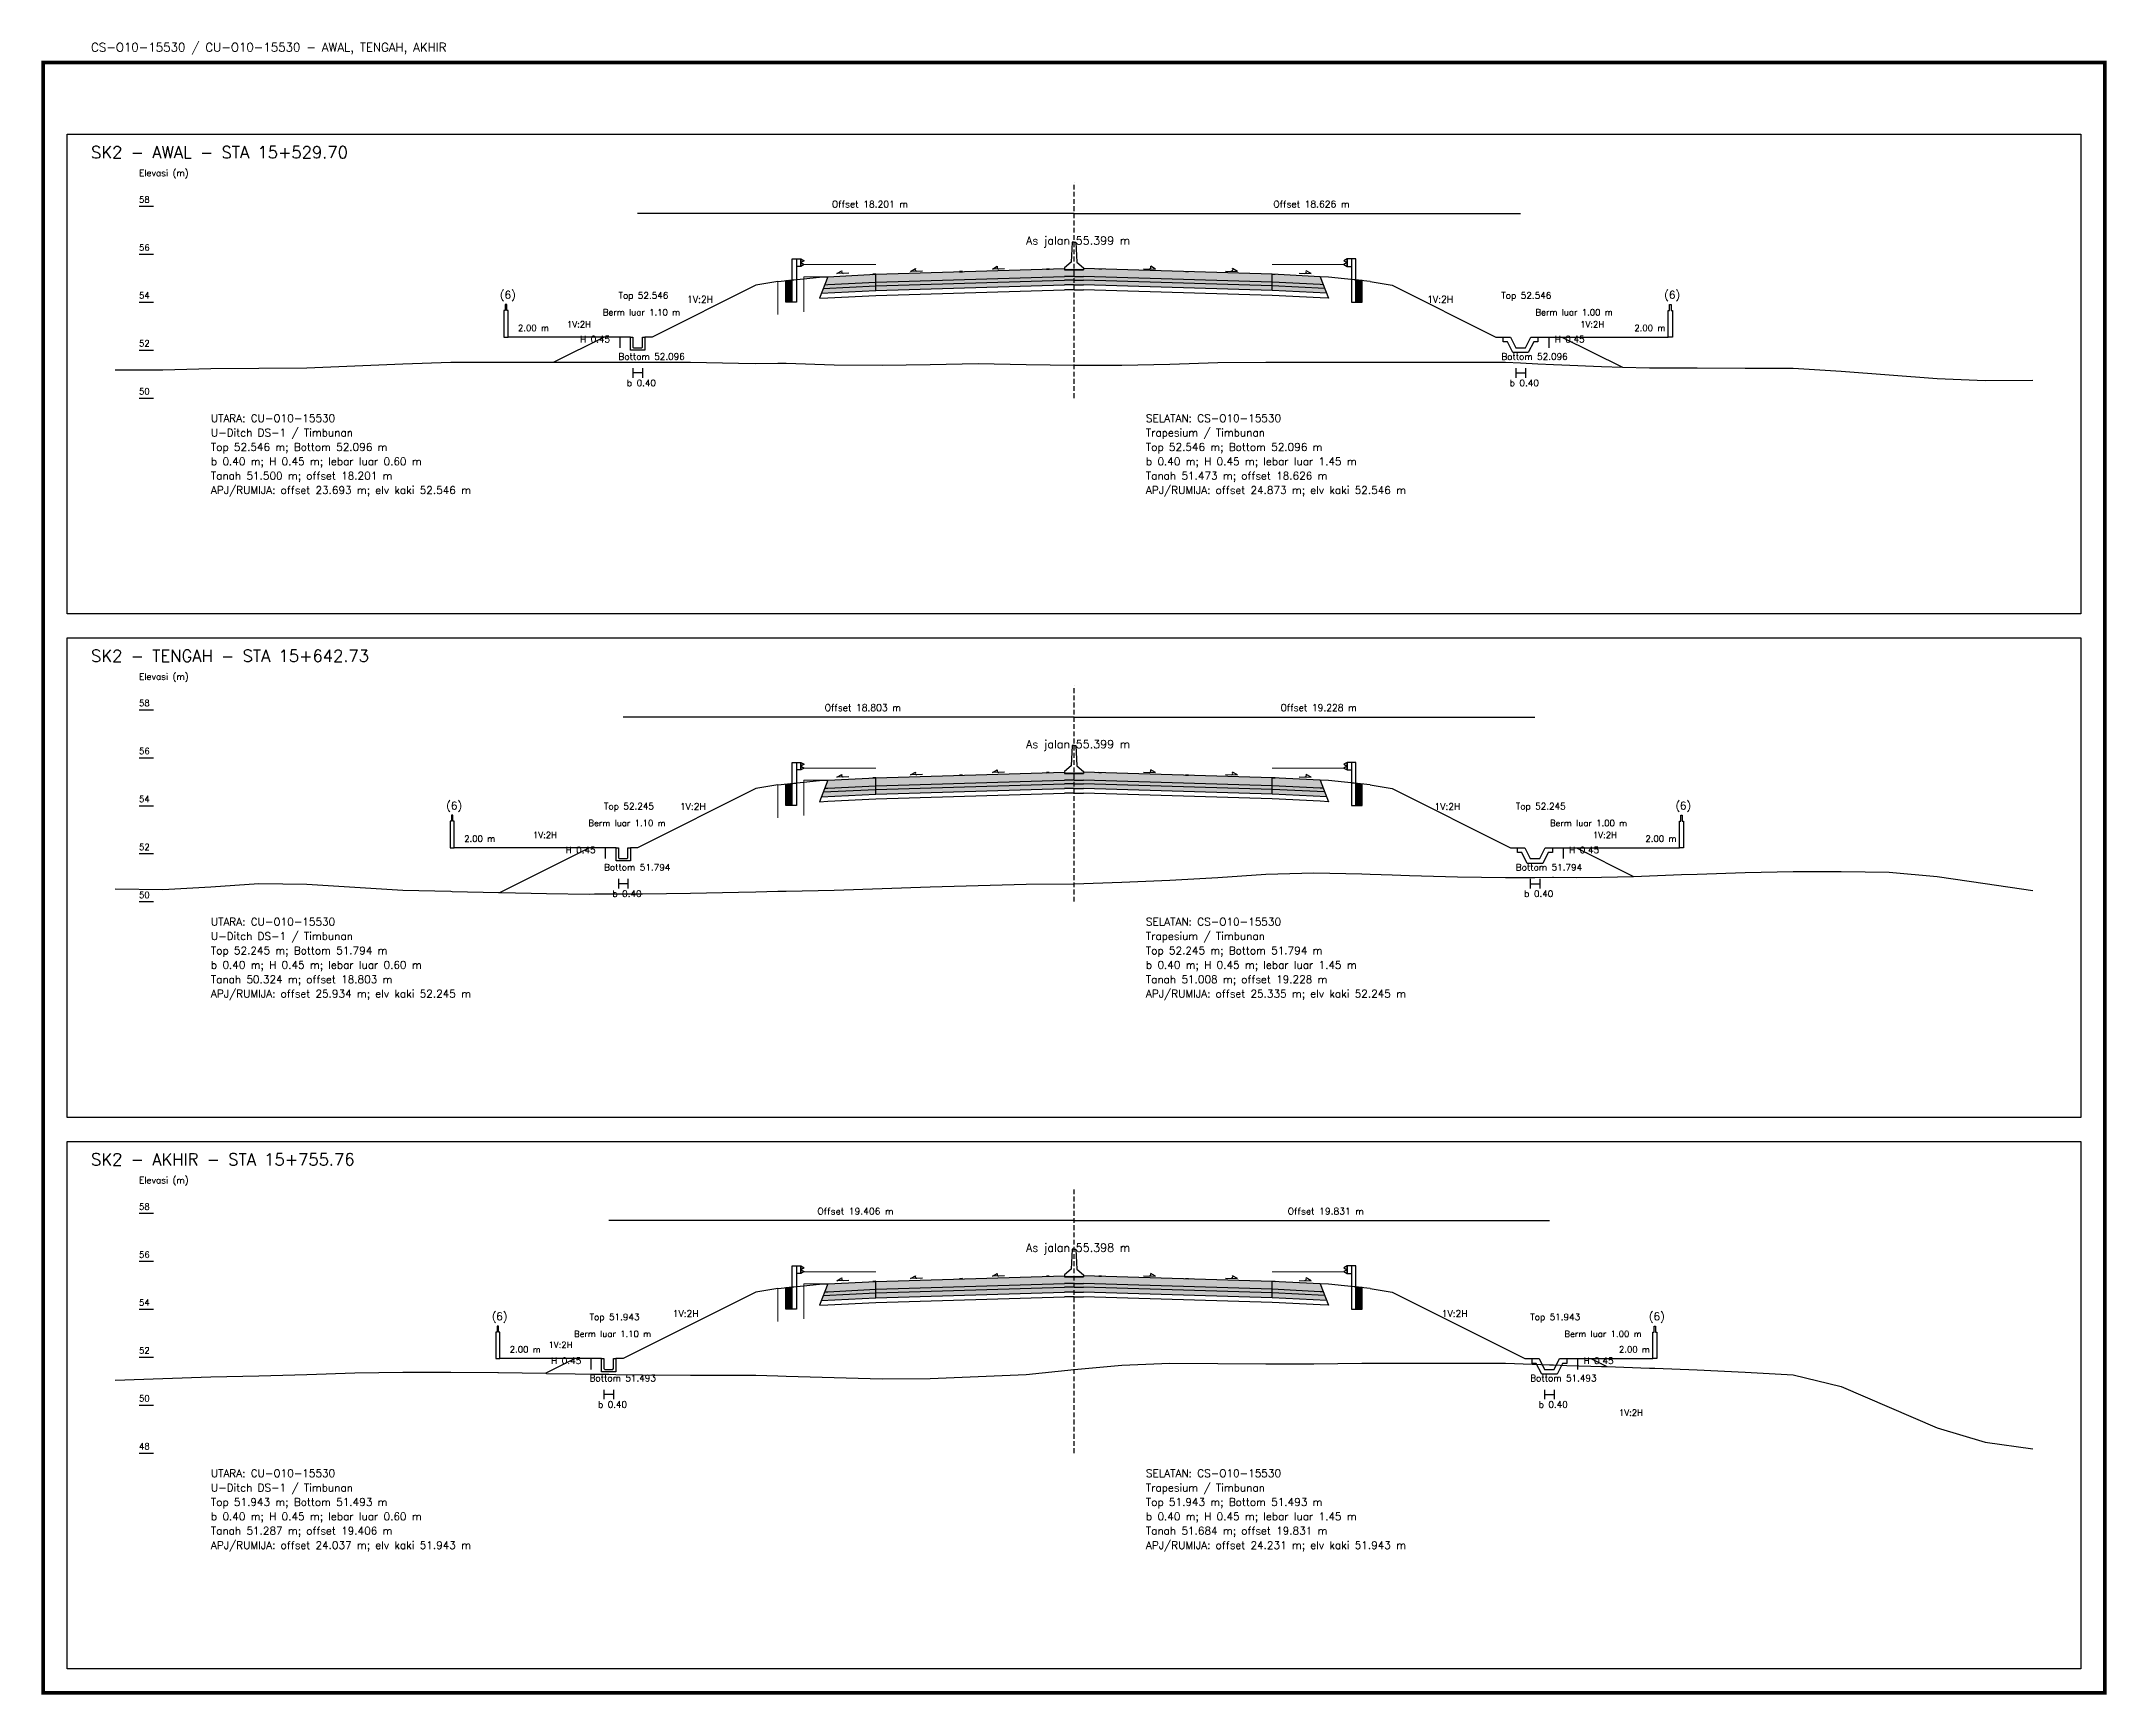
# Model space of a CAD drawing. Header units: metres. Extents: x -24715 to -24517, y 27498 to 30841.
# Drawn here: x -24617.7 to -24531.5, y 27498.2 to 27567.1 of the extents above; entities that cross this region are included whole.
import ezdxf

# ---------------------------------------------------------------- set-up
doc = ezdxf.new("R2010")
doc.units = ezdxf.units.M
doc.linetypes.add('PS_DASH', pattern=[0.3, 0.2, -0.1])
for name, color, linetype, lineweight in [('Dimensi', 230, 'Continuous', 20), ('GRS-ARSIR (HATCH)', 8, 'Continuous', 9), ('Guardrail', 20, 'Continuous', 30), ('HATCH - Beton ramping', 210, 'Continuous', 9), ('HATCH - LFA', 30, 'Continuous', 9), ('HATCH - Pavement', 50, 'Continuous', 9), ('Marka', 20, 'Continuous', 30), ('POT_ALL_GROUP', 2, 'Continuous', 70)]:
    doc.layers.add(name, color=color, linetype=linetype, lineweight=lineweight)
for name, color, linetype in [('POT_ALL_APJ', 2, 'Continuous'), ('POT_ALL_BORDER', 8, 'Continuous'), ('POT_ALL_CHANNEL2', 7, 'Continuous'), ('POT_ALL_DIM', 7, 'Continuous'), ('POT_ALL_GROUND', 1, 'Continuous'), ('POT_ALL_GUIDE', 8, 'Continuous'), ('POT_ALL_ROAD', 4, 'Continuous')]:
    doc.layers.add(name, color=color, linetype=linetype)
doc.styles.get("Standard").update_dxf_attribs({"font": 'simplex.shx'})

# ---------------------------------------------------------------- blocks, each defined once
blk = doc.blocks.new('JALAN_ASLI_TIPIKAL_2OKT_METER')
at = {"layer": 'Guardrail', "lineweight": 9}
h = blk.add_hatch(dxfattribs=at)
h.set_pattern_fill('JIS_LC_20', color=256, scale=0.002)
h.set_pattern_definition([(45, (-29.65569, -21.99233), (-0.02828427, 0.02828427), []), (45, (-29.65489, -21.99233), (-0.02828427, 0.02828427), [])])
h.paths.add_polyline_path([(-12.025, -1.394), (-11.753, -1.394), (-11.753, -0.471), (-12.018, -0.498)])
h = blk.add_hatch(dxfattribs=at)
h.set_pattern_fill('JIS_LC_20', color=256, scale=0.002)
h.set_pattern_definition([(45, (-29.40569, -21.99233), (-0.02828427, 0.02828427), []), (45, (-29.40489, -21.99233), (-0.02828427, 0.02828427), [])])
h.paths.add_polyline_path([(12.018, -0.498), (11.753, -0.471), (11.753, -1.394), (12.025, -1.394)])
at = {"layer": 'HATCH - Beton ramping'}
h = blk.add_hatch(dxfattribs=at)
h.set_pattern_fill('AR-CONC', color=256, scale=0.0005)
h.set_pattern_definition([(50, (-28.949556, -21.99233), (0.09109233, -0.00796954), [0.009525, -0.104775]), (355, (-28.94956, -21.99233), (-0.0176217, 0.09552842), [0.00762, -0.0838203]), (100.45144, (-28.941965, -21.992995), (0.07347062, 0.08755888), [0.008095, -0.08904512]), (46.1842, (-28.94956, -21.96693), (0.13553952, -0.02102116), [0.0142875, -0.1571625]), (96.63556, (-28.93826, -21.96868), (0.11870207, 0.12371306), [0.0121425, -0.1335678]), (351.18415, (-28.94956, -21.96693), (0.11870207, 0.12371306), [0.01143, -0.12572987]), (21, (-28.936856, -21.97328), (0.0758072, -0.0511326), [0.009525, -0.104775]), (326, (-28.93686, -21.97328), (0.03090101, 0.09209398), [0.00762, -0.08382]), (71.45144, (-28.93054, -21.97754), (0.1067082, 0.04096138), [0.008095, -0.08904497]), (37.5, (-28.949556, -21.99233), (0.001544302, 0.04227752), [0, -0.082804, 0, -0.08509, 0, -0.0841375]), (7.5, (-28.949556, -21.99233), (0.03340983, 0.05009029), [0, -0.048514, 0, -0.080899, 0, -0.0320675]), (327.5, (-28.977877, -21.99233), (0.067795298, -0.002864372), [0, -0.03175, 0, -0.09906, 0, -0.131445]), (317.5, (-28.990577, -21.99233), (0.07406459, 0.01271325), [0, -0.041275, 0, -0.065786, 0, -0.093345])])
h.paths.add_polyline_path([(-8.27, -0.566), (-10.401, -0.666), (-10.461, -0.826), (-8.27, -0.716)])
h.paths.add_polyline_path([(-0.4, -0.48), (0, -0.48), (0, -0.33), (-0.4, -0.33), (-8.27, -0.566), (-8.27, -0.716)])
h = blk.add_hatch(dxfattribs=at)
h.set_pattern_fill('AR-CONC', color=256, scale=0.0005)
h.set_pattern_definition([(50, (-28.699556, -21.99233), (0.09109233, -0.00796954), [0.009525, -0.104775]), (355, (-28.69956, -21.99233), (-0.01762171, 0.09552842), [0.00762, -0.0838203]), (100.45144, (-28.691965, -21.992995), (0.07347062, 0.08755888), [0.008095, -0.08904512]), (46.1842, (-28.69956, -21.96693), (0.13553952, -0.02102116), [0.0142875, -0.1571625]), (96.63556, (-28.68826, -21.96868), (0.11870207, 0.12371306), [0.0121425, -0.1335678]), (351.18415, (-28.69956, -21.96693), (0.11870207, 0.12371306), [0.01143, -0.12572987]), (21, (-28.686856, -21.97328), (0.0758072, -0.0511326), [0.009525, -0.104775]), (326, (-28.68686, -21.97328), (0.03090101, 0.09209398), [0.00762, -0.08382]), (71.45144, (-28.68054, -21.97754), (0.10670821, 0.04096138), [0.008095, -0.08904497]), (37.5, (-28.699556, -21.99233), (0.001544302, 0.04227752), [0, -0.082804, 0, -0.08509, 0, -0.0841375]), (7.5, (-28.699556, -21.99233), (0.03340983, 0.050090287), [0, -0.048514, 0, -0.080899, 0, -0.0320675]), (327.5, (-28.727877, -21.99233), (0.067795298, -0.002864372), [0, -0.03175, 0, -0.09906, 0, -0.131445]), (317.5, (-28.740577, -21.99233), (0.07406459, 0.012713246), [0, -0.041275, 0, -0.065786, 0, -0.093345])])
h.paths.add_polyline_path([(8.27, -0.566), (10.401, -0.666), (10.461, -0.826), (8.27, -0.716)])
h.paths.add_polyline_path([(0.4, -0.48), (0, -0.48), (0, -0.33), (0.4, -0.33), (8.27, -0.566), (8.27, -0.716)])
at = {"layer": 'HATCH - LFA'}
h = blk.add_hatch(dxfattribs=at)
h.set_pattern_fill('GRAVEL', color=256, scale=0.0075)
h.set_pattern_definition([(228.012788, (-28.812396, -21.801831), (-1.524, -1.7145), [0.0256291, -2.5372863]), (184.96974, (-28.829541, -21.820881), (2.2859999991, 0.1905000109), [0.04398035, -4.3540537]), (132.510447, (-28.873356, -21.824691), (1.9050000008, -2.0954999993), [0.0310111, -3.0701042]), (267.27369, (-28.947651, -21.872316), (0.1905000004, 3.81), [0.0400503, -3.9649828]), (292.833654, (-28.949556, -21.912321), (-0.9525, 2.286), [0.0392725, -3.8879856]), (357.27369, (-28.934316, -21.948516), (-3.81, 0.1905000004), [0.0400503, -3.9649828]), (37.69424, (-28.894311, -21.950421), (-2.4764999999, -1.9050000001), [0.0529645, -5.24348365]), (72.255328, (-28.852401, -21.918036), (1.3335000004, 4.1909999999), [0.050004, -4.95039425]), (121.429566, (-28.837161, -21.870411), (-1.5240000002, 2.4764999999), [0.040186, -3.9784159]), (175.23636, (-28.858116, -21.836121), (2.0955, -0.1905), [0.0458785, -2.2480453]), (222.397438, (-28.903836, -21.832311), (-2.2859999999, -2.0955000001), [0.05933084, -5.8737579]), (138.814075, (-28.759056, -21.874221), (-1.3335, 1.143), [0.0202503, -2.0047924]), (171.469234, (-28.774296, -21.860886), (2.4765, -0.3809999996), [0.03852615, -3.8140979]), (225, (-28.8124, -21.85517), (0, -0.1905), [0.0269407, -0.242467]), (203.19859, (-28.82573, -21.832311), (0.9525, 0.381), [0.0145081, -1.4362967]), (291.80141, (-28.839066, -21.838026), (-0.1905, 0.5715), [0.0205174, -1.0053565]), (30.96376, (-28.831446, -21.857076), (0.5715, 0.381), [0.033324, -1.0774724]), (161.56505, (-28.80287, -21.83993), (0.381, -0.1905), [0.0240965, -0.5783174]), (16.38954, (-28.949556, -21.838026), (1.905, 0.5715), [0.0337566, -3.341912]), (70.346176, (-28.917171, -21.828501), (-0.762, -2.0955), [0.0283199, -2.8036662]), (293.19859, (-28.80287, -21.801831), (-0.381, 0.9525), [0.029016, -1.4217888]), (343.61046, (-28.791441, -21.828501), (-1.905, 0.5715), [0.0337566, -3.341912]), (339.443955, (-28.949556, -21.956136), (-0.9525, 0.381), [0.0325526, -1.5950801]), (294.77514, (-28.919076, -21.967566), (-0.952500001, 2.0954999995), [0.0272754, -2.7002695]), (66.80141, (-28.800966, -21.992331), (0.381, 0.9525), [0.029016, -1.4217888]), (17.354025, (-28.789536, -21.965661), (-2.4765, -0.762), [0.0319337, -3.1614282]), (69.443955, (-28.89431, -21.992331), (-0.381, -0.9525), [0.0162763, -1.6113564]), (101.30993, (-28.812396, -21.99233), (-0.1905, 0.762), [0.0097136, -0.9616496]), (165.96376, (-28.8143, -21.982806), (0.5715, -0.1905), [0.0392725, -0.7461791]), (186.009006, (-28.852401, -21.973281), (1.905, 0.1905), [0.036395, -3.6031024]), (303.69007, (-28.831446, -21.87422), (-0.1905, 0.381), [0.0274743, -0.6593832]), (353.157227, (-28.816206, -21.897081), (3.2385, -0.3809999998), [0.0479668, -4.7487007]), (60.945396, (-28.76858, -21.902796), (-0.762, -1.3335), [0.0196131, -1.9417044]), (90, (-28.75906, -21.88565), (-0.1905, 0.1905), [0.01143, -0.17907]), (120.256437, (-28.856211, -21.967566), (0.762, -1.3335), [0.026465, -2.6200456]), (48.012787, (-28.869546, -21.944706), (1.524, 1.7145), [0.0512582, -2.5116572]), (0, (-28.83526, -21.9066), (0.1905, 0.1905), [0.04953, -0.14097]), (325.304846, (-28.785726, -21.906606), (1.9050000007, -1.333499999), [0.0301207, -2.9819488]), (254.0546, (-28.76096, -21.92375), (-0.1905, -0.762), [0.0277372, -1.3591238]), (207.645975, (-28.768581, -21.950421), (-3.6195000001, -1.9049999997), [0.0451609, -4.4709348]), (175.426079, (-28.808586, -21.971376), (-2.4765, 0.1905), [0.0477772, -4.7299385])])
h.paths.add_polyline_path([(-8.27, -0.716), (-10.461, -0.826), (-10.54, -1.03), (-8.27, -0.916)])
h.paths.add_polyline_path([(-0.4, -0.68), (0, -0.68), (0, -0.48), (-0.4, -0.48), (-8.27, -0.716), (-8.27, -0.916)])
h = blk.add_hatch(dxfattribs=at)
h.set_pattern_fill('GRAVEL', color=256, scale=0.0075)
h.set_pattern_definition([(228.012788, (-28.562396, -21.801831), (-1.524, -1.7145), [0.0256291, -2.5372863]), (184.96974, (-28.579541, -21.820881), (2.2859999991, 0.1905000109), [0.04398035, -4.3540537]), (132.510447, (-28.623356, -21.824691), (1.9050000008, -2.0954999993), [0.0310111, -3.0701042]), (267.27369, (-28.697651, -21.872316), (0.1905000004, 3.81), [0.04005034, -3.9649828]), (292.833654, (-28.699556, -21.912321), (-0.9525, 2.286), [0.0392725, -3.8879856]), (357.27369, (-28.684316, -21.948516), (-3.81, 0.1905000004), [0.04005034, -3.9649828]), (37.69424, (-28.644311, -21.950421), (-2.4764999999, -1.9050000001), [0.0529645, -5.24348365]), (72.255328, (-28.602401, -21.918036), (1.3335000004, 4.1909999999), [0.050004, -4.95039425]), (121.429566, (-28.587161, -21.870411), (-1.5240000002, 2.4764999999), [0.040186, -3.9784159]), (175.23636, (-28.608116, -21.836121), (2.0955, -0.1905000003), [0.0458785, -2.2480453]), (222.397438, (-28.653836, -21.832311), (-2.2859999999, -2.0955000001), [0.05933084, -5.87375794]), (138.814075, (-28.509056, -21.874221), (-1.3335, 1.143), [0.02025034, -2.0047924]), (171.469234, (-28.524296, -21.860886), (2.4765, -0.3809999996), [0.03852615, -3.8140979]), (225, (-28.5624, -21.85517), (0, -0.1905), [0.0269407, -0.242467]), (203.19859, (-28.57573, -21.832311), (0.9525, 0.381), [0.0145081, -1.4362967]), (291.80141, (-28.589066, -21.838026), (-0.1905, 0.5715), [0.0205174, -1.0053565]), (30.96376, (-28.581446, -21.857076), (0.5715, 0.381), [0.033324, -1.0774724]), (161.56505, (-28.55287, -21.83993), (0.381, -0.1905), [0.0240965, -0.57831736]), (16.38954, (-28.699556, -21.838026), (1.905, 0.5715), [0.0337566, -3.341912]), (70.346176, (-28.667171, -21.828501), (-0.762, -2.0955), [0.0283199, -2.8036662]), (293.19859, (-28.55287, -21.801831), (-0.381, 0.9525), [0.029016, -1.4217888]), (343.61046, (-28.541441, -21.828501), (-1.905, 0.5714999999), [0.0337566, -3.341912]), (339.443955, (-28.699556, -21.956136), (-0.9525, 0.381), [0.03255264, -1.5950801]), (294.77514, (-28.669076, -21.967566), (-0.952500001, 2.0954999995), [0.0272754, -2.7002695]), (66.80141, (-28.550966, -21.992331), (0.381, 0.9525), [0.029016, -1.4217888]), (17.354025, (-28.539536, -21.965661), (-2.4765, -0.7620000002), [0.0319337, -3.1614282]), (69.443955, (-28.64431, -21.992331), (-0.381, -0.9525), [0.0162763, -1.6113564]), (101.30993, (-28.562396, -21.99233), (-0.1905, 0.762), [0.0097136, -0.9616496]), (165.96376, (-28.5643, -21.982806), (0.5715, -0.1905), [0.0392725, -0.7461791]), (186.009006, (-28.602401, -21.973281), (1.905, 0.1905), [0.036395, -3.6031024]), (303.69007, (-28.581446, -21.87422), (-0.1905, 0.381), [0.0274743, -0.6593832]), (353.157227, (-28.566206, -21.897081), (3.2385, -0.3809999998), [0.04796676, -4.7487007]), (60.945396, (-28.51858, -21.902796), (-0.762, -1.3335), [0.0196131, -1.9417044]), (90, (-28.50906, -21.88565), (-0.1905, 0.1905), [0.01143, -0.17907]), (120.256437, (-28.606211, -21.967566), (0.762, -1.3335), [0.026465, -2.62004556]), (48.012787, (-28.619546, -21.944706), (1.524, 1.7145), [0.0512582, -2.5116572]), (0, (-28.58526, -21.9066), (0.1905, 0.1905), [0.04953, -0.14097]), (325.304846, (-28.535726, -21.906606), (1.9050000007, -1.333499999), [0.0301207, -2.98194875]), (254.054604, (-28.51096, -21.92375), (-0.1905, -0.762), [0.0277372, -1.35912375]), (207.645975, (-28.518581, -21.950421), (-3.6195000001, -1.9049999997), [0.0451609, -4.4709348]), (175.426079, (-28.558586, -21.971376), (-2.4765, 0.1905), [0.0477772, -4.7299385])])
h.paths.add_polyline_path([(8.27, -0.716), (10.461, -0.826), (10.54, -1.03), (8.27, -0.916)])
h.paths.add_polyline_path([(0.4, -0.68), (0, -0.68), (0, -0.48), (0.4, -0.48), (8.27, -0.716), (8.27, -0.916)])
at = {"layer": 'HATCH - Pavement'}
h = blk.add_hatch(dxfattribs=at)
h.set_pattern_fill('AR-CONC', color=256, scale=0.001)
h.set_pattern_definition([(50, (-89.43046, -52.62889), (0.18218467, -0.01593909), [0.01905, -0.20955]), (355, (-89.43046, -52.6289), (-0.03524342, 0.19105685), [0.01524, -0.1676406]), (100.45144, (-89.41528, -52.63022), (0.14694125, 0.17511775), [0.01619, -0.17809024]), (46.1842, (-89.43046, -52.5781), (0.27107904, -0.04204233), [0.028575, -0.314325]), (96.63556, (-89.40787, -52.5816), (0.23740413, 0.2474261), [0.024285, -0.2671356]), (351.18415, (-89.43046, -52.5781), (0.2374041, 0.2474261), [0.02286, -0.2514597]), (21, (-89.40506, -52.59079), (0.1516144, -0.1022652), [0.01905, -0.20955]), (326, (-89.40506, -52.5908), (0.06180203, 0.18418797), [0.01524, -0.16764]), (71.45144, (-89.39243, -52.59931), (0.21341642, 0.08192277), [0.01619, -0.17808994]), (37.5, (-89.43046, -52.62889), (0.003088603, 0.08455504), [0, -0.165608, 0, -0.17018, 0, -0.168275]), (7.5, (-89.43046, -52.62889), (0.06681966, 0.100180575), [0, -0.097028, 0, -0.161798, 0, -0.064135]), (327.5, (-89.4871, -52.62889), (0.135590595, -0.005728744), [0, -0.0635, 0, -0.19812, 0, -0.26289]), (317.5, (-89.5125, -52.62889), (0.14812918, 0.02542649), [0, -0.08255, 0, -0.131572, 0, -0.18669])])
h.paths.add_polyline_path([(-8.27, -0.236), (-10.27, -0.336), (-10.401, -0.673), (-10.27, -0.666), (-8.27, -0.566)])
h.paths.add_polyline_path([(-0.4, -0.33), (0, -0.33), (0, 0), (-0.4, 0), (-8.27, -0.236), (-8.27, -0.566)])
h = blk.add_hatch(dxfattribs=at)
h.set_pattern_fill('AR-CONC', color=256, scale=0.001)
h.set_pattern_definition([(50, (-89.18046, -52.62889), (0.18218467, -0.01593909), [0.01905, -0.20955]), (355, (-89.18046, -52.6289), (-0.03524342, 0.19105685), [0.01524, -0.16764058]), (100.45144, (-89.16528, -52.63022), (0.14694125, 0.17511775), [0.01619, -0.17809024]), (46.1842, (-89.18046, -52.5781), (0.27107904, -0.04204233), [0.028575, -0.314325]), (96.63556, (-89.15787, -52.5816), (0.23740413, 0.2474261), [0.024285, -0.2671356]), (351.18415, (-89.18046, -52.5781), (0.2374041, 0.2474261), [0.02286, -0.2514597]), (21, (-89.15506, -52.59079), (0.1516144, -0.1022652), [0.01905, -0.20955]), (326, (-89.15506, -52.5908), (0.06180203, 0.18418797), [0.01524, -0.16764]), (71.45144, (-89.14243, -52.59931), (0.21341642, 0.08192277), [0.01619, -0.17808994]), (37.5, (-89.18046, -52.62889), (0.003088603, 0.08455504), [0, -0.165608, 0, -0.17018, 0, -0.168275]), (7.5, (-89.18046, -52.62889), (0.06681966, 0.100180575), [0, -0.097028, 0, -0.161798, 0, -0.064135]), (327.5, (-89.2371, -52.62889), (0.135590595, -0.005728744), [0, -0.0635, 0, -0.19812, 0, -0.26289]), (317.5, (-89.2625, -52.62889), (0.14812918, 0.02542649), [0, -0.08255, 0, -0.131572, 0, -0.18669])])
h.paths.add_polyline_path([(8.27, -0.236), (10.27, -0.336), (10.401, -0.673), (10.27, -0.666), (8.27, -0.566)])
h.paths.add_polyline_path([(0.4, -0.33), (0, -0.33), (0, 0), (0.4, 0), (8.27, -0.236), (8.27, -0.566)])
at = {"layer": 'Marka'}
h = blk.add_hatch(color=256, dxfattribs=at)
h.dxf.hatch_style = 1
h.paths.add_polyline_path([(-8.27, -0.23), (-8.39, -0.236), (-8.39, -0.242), (-8.27, -0.236)])
h.paths.add_polyline_path([(-4.65, -0.122), (-4.77, -0.125), (-4.77, -0.131), (-4.65, -0.128)])
h.paths.add_polyline_path([(-1.03, -0.019), (-1.03, -0.013), (-1.15, -0.017), (-1.15, -0.023)])
h = blk.add_hatch(color=256, dxfattribs=at)
h.dxf.hatch_style = 1
h.paths.add_polyline_path([(8.27, -0.23), (8.39, -0.236), (8.39, -0.242), (8.27, -0.236)])
h.paths.add_polyline_path([(4.65, -0.122), (4.77, -0.125), (4.77, -0.131), (4.65, -0.128)])
h.paths.add_polyline_path([(1.03, -0.019), (1.03, -0.013), (1.15, -0.017), (1.15, -0.023)])
for p, q in [((-8.27, -0.236), (-0.4, 0)), ((8.27, -0.236), (0.4, 0)), ((-12.353, -0.533), (-10.622, -0.354)), ((-10.27, -0.336), (-10.62, -1.234)), ((-10.62, -0.354), (-10.27, -0.336)), ((-10.461, -0.826), (-8.27, -0.716)), ((-10.401, -0.673), (-10.27, -0.666)), ((-10.27, -0.336), (-8.27, -0.236)), ((-10.27, -0.666), (-8.27, -0.566)), ((-8.27, -0.916), (-8.27, -0.236)), ((-8.27, -0.566), (-0.4, -0.33)), ((-8.27, -0.716), (-0.4, -0.48)), ((-8.27, -0.916), (-0.4, -0.68)), ((0, -0.05), (-0.4, -0.05)), ((0, -0.33), (-0.4, -0.33)), ((0, -0.48), (-0.4, -0.48)), ((0, -0.68), (-0.4, -0.68)), ((0, -0.05), (0.4, -0.05)), ((0, -0.33), (0.4, -0.33)), ((0, -0.48), (0.4, -0.48)), ((0, -0.68), (0.4, -0.68)), ((8.27, -0.566), (0.4, -0.33)), ((8.27, -0.716), (0.4, -0.48)), ((8.27, -0.916), (0.4, -0.68)), ((8.27, -0.916), (8.27, -0.236)), ((10.27, -0.336), (8.27, -0.236)), ((10.27, -0.666), (8.27, -0.566)), ((10.461, -0.826), (8.27, -0.716)), ((10.27, -0.336), (10.62, -1.234)), ((10.62, -0.354), (10.27, -0.336)), ((10.401, -0.673), (10.27, -0.666)), ((12.353, -0.533), (10.622, -0.354)), ((-10.62, -1.234), (-10.27, -1.216)), ((-10.54, -1.03), (-8.27, -0.916)), ((-10.27, -1.216), (-8.27, -1.116)), ((-8.27, -1.116), (-0.4, -0.88)), ((0, -0.88), (-0.4, -0.88)), ((0, -0.88), (0.4, -0.88)), ((8.27, -1.116), (0.4, -0.88)), ((10.54, -1.03), (8.27, -0.916)), ((10.27, -1.216), (8.27, -1.116)), ((10.62, -1.234), (10.27, -1.216))]:
    blk.add_line(p, q)
for points in [[(0, 1.11), (-0.075, 1.11), (-0.125, 0.27), (-0.4, 0.03), (-0.4, -0.05), (0, -0.05)], [(0, 1.11), (0.075, 1.11), (0.125, 0.27), (0.4, 0.03), (0.4, -0.05), (0, -0.05)], [(-6.818, -0.116), (-6.616, 0)], [(-3.401, -0.02), (-3.199, 0.096)], [(3.401, -0.02), (3.199, 0.096)], [(6.818, -0.116), (6.616, 0)], [(-9.887, -0.208), (-9.686, -0.092)], [(-9.387, -0.193), (-9.887, -0.208)], [(-6.318, -0.101), (-6.818, -0.116)], [(-2.901, -0.005), (-3.401, -0.02)], [(2.901, -0.005), (3.401, -0.02)], [(6.318, -0.101), (6.818, -0.116)], [(9.387, -0.193), (9.887, -0.208)], [(9.887, -0.208), (9.686, -0.092)]]:
    blk.add_lwpolyline(points)
for centre, start, end in [((-6.556, -0.037), 148.28164, 271.71836), ((-3.139, 0.059), 148.28164, 271.71836), ((3.139, 0.059), 268.28164, 31.71836), ((6.556, -0.037), 268.28164, 31.71836), ((-9.625, -0.129), 148.28164, 271.71836), ((9.625, -0.129), 268.28164, 31.71836)]:
    blk.add_arc(centre, 0.0711, start, end)
at = {"layer": 'Dimensi'}
for p, q in [((-8.27, 0.168), (-11.27, 0.168)), ((8.27, 0.168), (11.27, 0.168))]:
    blk.add_line(p, q, dxfattribs=at)
at = {"layer": 'GRS-ARSIR (HATCH)'}
for p, q in [((-12.353, -0.533), (-12.353, -1.909)), ((-11.27, -0.336), (-11.27, -1.803)), ((-10.27, -0.336), (-11.27, -0.336))]:
    blk.add_line(p, q, dxfattribs=at)
at = {"layer": 'Guardrail'}
for points in [[(-11.753, -1.394), (-11.753, 0.406), (-11.575, 0.406), (-11.575, -1.394), (-11.753, -1.394)], [(-11.575, 0.406), (-11.397, 0.406), (-11.397, 0.094), (-11.575, 0.094)], [(-11.397, 0.25), (-11.397, 0.406), (-11.262, 0.328), (-11.397, 0.25)], [(-11.397, 0.094), (-11.397, 0.25), (-11.262, 0.172), (-11.397, 0.094)], [(11.397, 0.25), (11.397, 0.406), (11.262, 0.328), (11.397, 0.25)], [(11.397, 0.094), (11.397, 0.25), (11.262, 0.172), (11.397, 0.094)], [(11.575, 0.406), (11.397, 0.406), (11.397, 0.094), (11.575, 0.094)], [(11.753, -1.394), (11.753, 0.406), (11.575, 0.406), (11.575, -1.394), (11.753, -1.394)], [(-11.575, -1.394), (-12.025, -1.394), (-12.018, -0.498), (-11.568, -0.453), (-11.575, -1.394)], [(11.575, -1.394), (12.025, -1.394), (12.018, -0.498), (11.568, -0.453), (11.575, -1.394)]]:
    blk.add_lwpolyline(points, dxfattribs=at)
at = {"layer": 'Marka'}
for points in [[(-8.39, -0.242), (-8.27, -0.236), (-8.27, -0.23), (-8.39, -0.236), (-8.39, -0.242)], [(8.39, -0.242), (8.27, -0.236), (8.27, -0.23), (8.39, -0.236), (8.39, -0.242)]]:
    blk.add_lwpolyline(points, dxfattribs=at)
for points in [[(-4.65, -0.122), (-4.77, -0.125), (-4.77, -0.131), (-4.65, -0.128)], [(-1.03, -0.013), (-1.15, -0.017), (-1.15, -0.023), (-1.03, -0.019)], [(1.03, -0.013), (1.15, -0.017), (1.15, -0.023), (1.03, -0.019)], [(4.65, -0.122), (4.77, -0.125), (4.77, -0.131), (4.65, -0.128)]]:
    blk.add_lwpolyline(points, close=True, dxfattribs=at)

msp = doc.modelspace()

# ---------------------------------------------------------------- linework, layer by layer
at = {"layer": 'POT_ALL_APJ', "linetype": 'Continuous'}
for points in [[(-24598.36357, 27555.91428), (-24598.36357, 27554.80987), (-24598.19357, 27554.80987), (-24598.19357, 27555.91428), (-24598.24857, 27555.91428), (-24598.24857, 27556.16428), (-24598.27857, 27556.16428), (-24598.30857, 27556.16428), (-24598.30857, 27555.91428), (-24598.36357, 27555.91428)], [(-24549.62776, 27555.91428), (-24549.62776, 27554.80987), (-24549.79776, 27554.80987), (-24549.79776, 27555.91428), (-24549.74276, 27555.91428), (-24549.74276, 27556.16428), (-24549.71276, 27556.16428), (-24549.68276, 27556.16428), (-24549.68276, 27555.91428), (-24549.62776, 27555.91428)], [(-24594.18665, 27554.80987), (-24598.19357, 27554.80987)], [(-24554.2351, 27554.80987), (-24549.79776, 27554.80987)], [(-24600.60506, 27534.61278), (-24600.60506, 27533.50837), (-24600.43506, 27533.50837), (-24600.43506, 27534.61278), (-24600.49006, 27534.61278), (-24600.49006, 27534.86278), (-24600.52006, 27534.86278), (-24600.55006, 27534.86278), (-24600.55006, 27534.61278), (-24600.60506, 27534.61278)], [(-24549.16557, 27534.61278), (-24549.16557, 27533.50837), (-24549.33557, 27533.50837), (-24549.33557, 27534.61278), (-24549.28057, 27534.61278), (-24549.28057, 27534.86278), (-24549.25057, 27534.86278), (-24549.22057, 27534.86278), (-24549.22057, 27534.61278), (-24549.16557, 27534.61278)], [(-24594.78923, 27533.50837), (-24600.43506, 27533.50837)], [(-24553.63253, 27533.50837), (-24549.33557, 27533.50837)], [(-24598.70788, 27513.31128), (-24598.70788, 27512.20687), (-24598.53788, 27512.20687), (-24598.53788, 27513.31128), (-24598.59288, 27513.31128), (-24598.59288, 27513.56128), (-24598.62288, 27513.56128), (-24598.65288, 27513.56128), (-24598.65288, 27513.31128), (-24598.70788, 27513.31128)], [(-24550.27027, 27513.31128), (-24550.27027, 27512.20687), (-24550.44027, 27512.20687), (-24550.44027, 27513.31128), (-24550.38527, 27513.31128), (-24550.38527, 27513.56128), (-24550.35527, 27513.56128), (-24550.32527, 27513.56128), (-24550.32527, 27513.31128), (-24550.27027, 27513.31128)], [(-24595.3918, 27512.20687), (-24598.53788, 27512.20687)], [(-24553.02995, 27512.20687), (-24550.44027, 27512.20687)]]:
    msp.add_lwpolyline(points, dxfattribs=at)
at = {"layer": 'POT_ALL_BORDER', "linetype": 'Continuous'}
for points in [[(-24616.58588, 27563.26387), (-24532.58588, 27563.26387), (-24532.58588, 27543.26387), (-24616.58588, 27543.26387), (-24616.58588, 27563.26387)], [(-24616.58588, 27542.26387), (-24532.58588, 27542.26387), (-24532.58588, 27522.26387), (-24616.58588, 27522.26387), (-24616.58588, 27542.26387)], [(-24616.58588, 27521.26387), (-24532.58588, 27521.26387), (-24532.58588, 27499.26387), (-24616.58588, 27499.26387), (-24616.58588, 27521.26387)]]:
    msp.add_lwpolyline(points, dxfattribs=at)
at = {"layer": 'POT_ALL_CHANNEL2', "linetype": 'Continuous'}
for points in [[(-24592.58665, 27554.80987), (-24592.48665, 27554.80987), (-24592.48665, 27554.25987), (-24593.08665, 27554.25987), (-24593.08665, 27554.80987), (-24592.98665, 27554.80987), (-24592.98665, 27554.38987), (-24592.95665, 27554.35987), (-24592.61665, 27554.35987), (-24592.58665, 27554.38987), (-24592.58665, 27554.80987)], [(-24556.6851, 27554.80987), (-24556.3851, 27554.80987), (-24556.1601, 27554.35987), (-24555.7601, 27554.35987), (-24555.5351, 27554.80987), (-24555.2351, 27554.80987), (-24555.2351, 27554.60987), (-24555.41149, 27554.60987), (-24555.63649, 27554.15987), (-24556.28371, 27554.15987), (-24556.50871, 27554.60987), (-24556.6851, 27554.60987), (-24556.6851, 27554.80987)], [(-24593.18923, 27533.50837), (-24593.08923, 27533.50837), (-24593.08923, 27532.95837), (-24593.68923, 27532.95837), (-24593.68923, 27533.50837), (-24593.58923, 27533.50837), (-24593.58923, 27533.08837), (-24593.55923, 27533.05837), (-24593.21923, 27533.05837), (-24593.18923, 27533.08837), (-24593.18923, 27533.50837)], [(-24556.08253, 27533.50837), (-24555.78253, 27533.50837), (-24555.55753, 27533.05837), (-24555.15753, 27533.05837), (-24554.93253, 27533.50837), (-24554.63253, 27533.50837), (-24554.63253, 27533.30837), (-24554.80892, 27533.30837), (-24555.03392, 27532.85837), (-24555.68113, 27532.85837), (-24555.90613, 27533.30837), (-24556.08253, 27533.30837), (-24556.08253, 27533.50837)], [(-24593.7918, 27512.20687), (-24593.6918, 27512.20687), (-24593.6918, 27511.65687), (-24594.2918, 27511.65687), (-24594.2918, 27512.20687), (-24594.1918, 27512.20687), (-24594.1918, 27511.78687), (-24594.1618, 27511.75687), (-24593.8218, 27511.75687), (-24593.7918, 27511.78687), (-24593.7918, 27512.20687)], [(-24555.47995, 27512.20687), (-24555.17995, 27512.20687), (-24554.95495, 27511.75687), (-24554.55495, 27511.75687), (-24554.32995, 27512.20687), (-24554.02995, 27512.20687), (-24554.02995, 27512.00687), (-24554.20635, 27512.00687), (-24554.43135, 27511.55687), (-24555.07856, 27511.55687), (-24555.30356, 27512.00687), (-24555.47995, 27512.00687), (-24555.47995, 27512.20687)]]:
    msp.add_lwpolyline(points, dxfattribs=at)
at = {"layer": 'POT_ALL_DIM', "linetype": 'Continuous'}
for points in [[(-24574.58588, 27559.96262), (-24592.78665, 27559.96262)], [(-24574.58588, 27559.96262), (-24555.9601, 27559.96262)], [(-24593.53665, 27554.80987), (-24593.53665, 27554.35987)], [(-24554.7851, 27554.80987), (-24554.7851, 27554.35987)], [(-24592.98665, 27553.50987), (-24592.98665, 27553.10987)], [(-24592.58665, 27553.50987), (-24592.58665, 27553.10987)], [(-24556.1601, 27553.50987), (-24556.1601, 27553.10987)], [(-24555.7601, 27553.50987), (-24555.7601, 27553.10987)], [(-24592.58665, 27553.30987), (-24592.98665, 27553.30987)], [(-24556.1601, 27553.30987), (-24555.7601, 27553.30987)], [(-24574.58588, 27538.96241), (-24593.38923, 27538.96241)], [(-24574.58588, 27538.96241), (-24555.35753, 27538.96241)], [(-24594.13923, 27533.50837), (-24594.13923, 27533.05837)], [(-24554.18253, 27533.50837), (-24554.18253, 27533.05837)], [(-24593.58923, 27532.20837), (-24593.58923, 27531.80837)], [(-24593.18923, 27532.00837), (-24593.58923, 27532.00837)], [(-24593.18923, 27532.20837), (-24593.18923, 27531.80837)], [(-24555.55753, 27532.20837), (-24555.55753, 27531.80837)], [(-24555.55753, 27532.00837), (-24555.15753, 27532.00837)], [(-24555.15753, 27532.20837), (-24555.15753, 27531.80837)], [(-24574.58588, 27517.9622), (-24593.9918, 27517.9622)], [(-24574.58588, 27517.9622), (-24554.75495, 27517.9622)], [(-24594.7418, 27512.20687), (-24594.7418, 27511.75687)], [(-24553.57995, 27512.20687), (-24553.57995, 27511.75687)], [(-24594.1918, 27510.90687), (-24594.1918, 27510.50687)], [(-24593.7918, 27510.70687), (-24594.1918, 27510.70687)], [(-24593.7918, 27510.90687), (-24593.7918, 27510.50687)], [(-24554.95495, 27510.90687), (-24554.95495, 27510.50687)], [(-24554.95495, 27510.70687), (-24554.55495, 27510.70687)], [(-24554.55495, 27510.90687), (-24554.55495, 27510.50687)]]:
    msp.add_lwpolyline(points, dxfattribs=at)
at = {"layer": 'POT_ALL_GROUND', "linetype": 'Continuous'}
for points in [[(-24614.58588, 27553.43948), (-24612.58588, 27553.44279), (-24610.58588, 27553.50009), (-24608.58588, 27553.50793), (-24606.58588, 27553.5317), (-24604.58588, 27553.60526), (-24602.58588, 27553.69539), (-24600.58588, 27553.76387), (-24598.58588, 27553.76387), (-24598.27857, 27553.76387), (-24596.58588, 27553.76387), (-24596.27857, 27553.76387), (-24594.58588, 27553.76387), (-24594.18665, 27553.76387), (-24593.08665, 27553.76387), (-24592.78665, 27553.76387), (-24592.58588, 27553.76387), (-24592.48665, 27553.76387), (-24590.58588, 27553.76387), (-24588.58588, 27553.72315), (-24587.85579, 27553.70642), (-24586.93915, 27553.71837), (-24586.58588, 27553.71541), (-24584.58588, 27553.65335), (-24582.58588, 27553.64003), (-24580.58588, 27553.66142), (-24578.58588, 27553.70213), (-24576.58588, 27553.66958), (-24574.58588, 27553.63147), (-24572.58588, 27553.64215), (-24570.58588, 27553.67551), (-24568.58588, 27553.75382), (-24566.58588, 27553.76387), (-24564.58588, 27553.76387), (-24562.58588, 27553.76387), (-24562.2326, 27553.76387), (-24561.31596, 27553.76387), (-24560.58588, 27553.76387), (-24558.58588, 27553.76387), (-24556.6851, 27553.76387), (-24556.58588, 27553.76387), (-24555.9601, 27553.73718), (-24555.2351, 27553.69793), (-24554.58588, 27553.66279), (-24554.2351, 27553.64734), (-24552.58588, 27553.58326), (-24551.71276, 27553.54871), (-24550.58588, 27553.52162), (-24549.71276, 27553.52087), (-24548.58588, 27553.51991), (-24546.58588, 27553.51806), (-24544.58588, 27553.51519), (-24542.58588, 27553.38522), (-24540.58588, 27553.2289), (-24538.58588, 27553.07358), (-24536.58588, 27553.0009), (-24534.58588, 27553.01451)], [(-24614.58588, 27531.78994), (-24612.58588, 27531.76387), (-24610.58588, 27531.88189), (-24608.58588, 27532.01387), (-24606.58588, 27531.99498), (-24604.58588, 27531.87106), (-24602.58588, 27531.74811), (-24600.58588, 27531.69399), (-24600.52006, 27531.69237), (-24598.58588, 27531.64462), (-24598.52006, 27531.643), (-24596.58588, 27531.59525), (-24594.78923, 27531.58079), (-24594.58588, 27531.58191), (-24593.68923, 27531.58684), (-24593.38923, 27531.58812), (-24593.08923, 27531.58927), (-24592.58588, 27531.59119), (-24590.58588, 27531.62215), (-24588.58588, 27531.66141), (-24587.85579, 27531.67575), (-24586.93915, 27531.69466), (-24586.58588, 27531.70257), (-24584.58588, 27531.74733), (-24582.58588, 27531.8114), (-24580.58588, 27531.88486), (-24578.58588, 27531.94212), (-24576.58588, 27531.99269), (-24574.58588, 27532.00998), (-24572.58588, 27532.07305), (-24570.58588, 27532.1533), (-24568.58588, 27532.27287), (-24566.58588, 27532.40158), (-24564.58588, 27532.45889), (-24562.58588, 27532.42909), (-24562.2326, 27532.41292), (-24561.31596, 27532.38017), (-24560.58588, 27532.35578), (-24558.58588, 27532.29578), (-24556.58588, 27532.26501), (-24556.08253, 27532.2655), (-24555.35753, 27532.27169), (-24554.63253, 27532.2788), (-24554.58588, 27532.27925), (-24553.63253, 27532.27233), (-24552.58588, 27532.27907), (-24551.25057, 27532.31738), (-24550.58588, 27532.34082), (-24549.25057, 27532.38792), (-24548.58588, 27532.41136), (-24546.58588, 27532.48189), (-24544.58588, 27532.51368), (-24542.58588, 27532.51387), (-24540.58588, 27532.48667), (-24538.58588, 27532.30666), (-24536.58588, 27532.01945), (-24534.58588, 27531.73033)], [(-24614.58588, 27511.31103), (-24612.58588, 27511.37011), (-24610.58588, 27511.43911), (-24608.58588, 27511.49192), (-24606.58588, 27511.53896), (-24604.58588, 27511.61239), (-24602.58588, 27511.63547), (-24600.58588, 27511.63844), (-24598.62288, 27511.61939), (-24598.58588, 27511.61934), (-24596.62288, 27511.59135), (-24596.58588, 27511.59078), (-24595.3918, 27511.57219), (-24594.58588, 27511.55965), (-24594.2918, 27511.55507), (-24593.9918, 27511.5504), (-24593.6918, 27511.54573), (-24592.58588, 27511.52584), (-24590.58588, 27511.5146), (-24588.58588, 27511.51571), (-24587.85579, 27511.51404), (-24586.93915, 27511.48841), (-24586.58588, 27511.4779), (-24584.58588, 27511.41585), (-24582.58588, 27511.36204), (-24580.58588, 27511.37902), (-24578.58588, 27511.46158), (-24576.58588, 27511.54106), (-24574.58588, 27511.75685), (-24572.58588, 27511.93631), (-24570.58588, 27512.01387), (-24568.58588, 27512.00346), (-24566.58588, 27511.98283), (-24564.58588, 27511.9918), (-24562.58588, 27512.01387), (-24562.2326, 27512.01387), (-24561.31596, 27512.01387), (-24560.58588, 27512.01387), (-24558.58588, 27512.01387), (-24556.58588, 27512.01083), (-24555.47995, 27511.97123), (-24554.75495, 27511.94763), (-24554.58588, 27511.94212), (-24554.02995, 27511.92402), (-24553.02995, 27511.89147), (-24552.58588, 27511.87701), (-24552.35527, 27511.8695), (-24550.58588, 27511.8119), (-24550.35527, 27511.80439), (-24548.58588, 27511.74082), (-24546.58588, 27511.63468), (-24544.58588, 27511.52855), (-24542.58588, 27511.03586), (-24540.58588, 27510.17336), (-24538.58588, 27509.32279), (-24536.58588, 27508.72297), (-24534.58588, 27508.43699)]]:
    msp.add_lwpolyline(points, dxfattribs=at)
at = {"layer": 'POT_ALL_GROUP', "linetype": 'Continuous', "lineweight": 70, "const_width": 0.15}
msp.add_lwpolyline([(-24617.58588, 27566.26387), (-24531.58588, 27566.26387), (-24531.58588, 27498.26387), (-24617.58588, 27498.26387), (-24617.58588, 27566.26387)], dxfattribs=at)
at = {"layer": 'POT_ALL_GUIDE', "linetype": 'PS_DASH'}
for points in [[(-24574.58588, 27552.26387), (-24574.58588, 27561.26387)], [(-24574.58588, 27531.26387), (-24574.58588, 27540.26387)], [(-24574.58588, 27508.26387), (-24574.58588, 27519.26387)]]:
    msp.add_lwpolyline(points, dxfattribs=at)
at = {"layer": 'POT_ALL_GUIDE', "linetype": 'Continuous'}
for points in [[(-24613.58588, 27560.26387), (-24612.98588, 27560.26387)], [(-24613.58588, 27558.26387), (-24612.98588, 27558.26387)], [(-24613.58588, 27556.26387), (-24612.98588, 27556.26387)], [(-24613.58588, 27554.26387), (-24612.98588, 27554.26387)], [(-24613.58588, 27552.26387), (-24612.98588, 27552.26387)], [(-24613.58588, 27539.26387), (-24612.98588, 27539.26387)], [(-24613.58588, 27537.26387), (-24612.98588, 27537.26387)], [(-24613.58588, 27535.26387), (-24612.98588, 27535.26387)], [(-24613.58588, 27533.26387), (-24612.98588, 27533.26387)], [(-24613.58588, 27531.26387), (-24612.98588, 27531.26387)], [(-24613.58588, 27518.26387), (-24612.98588, 27518.26387)], [(-24613.58588, 27516.26387), (-24612.98588, 27516.26387)], [(-24613.58588, 27514.26387), (-24612.98588, 27514.26387)], [(-24613.58588, 27512.26387), (-24612.98588, 27512.26387)], [(-24613.58588, 27510.26387), (-24612.98588, 27510.26387)], [(-24613.58588, 27508.26387), (-24612.98588, 27508.26387)]]:
    msp.add_lwpolyline(points, dxfattribs=at)
at = {"layer": 'POT_ALL_ROAD', "linetype": 'Continuous'}
for points in [[(-24586.93915, 27557.12922), (-24587.85579, 27556.9753), (-24592.18665, 27554.80987), (-24592.48665, 27554.80987)], [(-24562.2326, 27557.12922), (-24561.31596, 27556.9753), (-24556.9851, 27554.80987), (-24556.6851, 27554.80987)], [(-24594.18665, 27554.80987), (-24596.27857, 27553.76387)], [(-24593.08665, 27554.80987), (-24594.18665, 27554.80987)], [(-24555.2351, 27554.80987), (-24554.2351, 27554.80987)], [(-24554.2351, 27554.80987), (-24551.71276, 27553.54871)], [(-24586.93915, 27536.12901), (-24587.85579, 27535.97509), (-24592.78923, 27533.50837), (-24593.08923, 27533.50837)], [(-24562.2326, 27536.12901), (-24561.31596, 27535.97509), (-24556.38253, 27533.50837), (-24556.08253, 27533.50837)], [(-24594.78923, 27533.50837), (-24598.52006, 27531.643)], [(-24593.68923, 27533.50837), (-24594.78923, 27533.50837)], [(-24554.63253, 27533.50837), (-24553.63253, 27533.50837)], [(-24553.63253, 27533.50837), (-24551.25057, 27532.31738)], [(-24586.93915, 27515.1288), (-24587.85579, 27514.97488), (-24593.3918, 27512.20687), (-24593.6918, 27512.20687)], [(-24562.2326, 27515.1288), (-24561.31596, 27514.97488), (-24555.77995, 27512.20687), (-24555.47995, 27512.20687)], [(-24595.3918, 27512.20687), (-24596.62288, 27511.59135)], [(-24594.2918, 27512.20687), (-24595.3918, 27512.20687)], [(-24554.02995, 27512.20687), (-24553.02995, 27512.20687)], [(-24553.02995, 27512.20687), (-24552.35527, 27511.8695)]]:
    msp.add_lwpolyline(points, dxfattribs=at)

# ---------------------------------------------------------------- block references
at = {"layer": 'POT_ALL_ROAD'}
for p in [(-24574.58588, 27557.66262), (-24574.58588, 27536.66241), (-24574.58588, 27515.6622)]:
    msp.add_blockref('JALAN_ASLI_TIPIKAL_2OKT_METER', p, dxfattribs=at)

# ---------------------------------------------------------------- texts
at = {"layer": 'POT_ALL_APJ'}
for s, height, p in [('(6)', 0.32, (-24598.52857, 27556.40987)), ('(6)', 0.32, (-24549.96276, 27556.40987)), ('2.00 m', 0.26, (-24597.77857, 27555.05987)), ('2.00 m', 0.26, (-24551.21276, 27555.05987)), ('(6)', 0.32, (-24600.77006, 27535.10837)), ('(6)', 0.32, (-24549.50057, 27535.10837)), ('2.00 m', 0.26, (-24600.02006, 27533.75837)), ('2.00 m', 0.26, (-24550.75057, 27533.75837)), ('(6)', 0.32, (-24598.87288, 27513.80687)), ('(6)', 0.32, (-24550.60527, 27513.80687)), ('2.00 m', 0.26, (-24598.12288, 27512.45687)), ('2.00 m', 0.26, (-24551.85527, 27512.45687))]:
    msp.add_text(s, height=height, dxfattribs=at).set_placement(p)
at = {"layer": 'POT_ALL_CHANNEL2'}
for s, height, p in [('Top 52.546', 0.27, (-24593.58665, 27556.40987)), ('Top 52.546', 0.27, (-24556.7601, 27556.40987)), ('Bottom 52.096', 0.27, (-24593.58665, 27553.85987)), ('Bottom 52.096', 0.27, (-24556.7601, 27553.85987)), ('UTARA: CU-O10-15530', 0.32, (-24610.58588, 27551.26387)), ('SELATAN: CS-O10-15530', 0.32, (-24571.58588, 27551.26387)), ('Top 52.245', 0.27, (-24594.18923, 27535.10837)), ('Top 52.245', 0.27, (-24556.15753, 27535.10837)), ('Bottom 51.794', 0.27, (-24594.18923, 27532.55837)), ('Bottom 51.794', 0.27, (-24556.15753, 27532.55837)), ('UTARA: CU-O10-15530', 0.32, (-24610.58588, 27530.26387)), ('SELATAN: CS-O10-15530', 0.32, (-24571.58588, 27530.26387)), ('Top 51.943', 0.27, (-24594.7918, 27513.80687)), ('Top 51.943', 0.27, (-24555.55495, 27513.80687)), ('Bottom 51.493', 0.27, (-24594.7918, 27511.25687)), ('Bottom 51.493', 0.27, (-24555.55495, 27511.25687)), ('UTARA: CU-O10-15530', 0.32, (-24610.58588, 27507.26387)), ('SELATAN: CS-O10-15530', 0.32, (-24571.58588, 27507.26387))]:
    msp.add_text(s, height=height, dxfattribs=at).set_placement(p)
at = {"layer": 'POT_ALL_DIM'}
for s, height, p in [('SK2 - AWAL - STA 15+529.70', 0.5, (-24615.58588, 27562.26387)), ('Elevasi (m)', 0.27, (-24613.58588, 27561.51387)), ('58', 0.26, (-24613.58588, 27560.41387)), ('Offset 18.201 m', 0.28, (-24584.68626, 27560.21262)), ('Offset 18.626 m', 0.28, (-24566.27299, 27560.21262)), ('56', 0.26, (-24613.58588, 27558.41387)), ('As jalan 55.399 m', 0.34, (-24576.58588, 27558.66262)), ('54', 0.26, (-24613.58588, 27556.41387)), ('Berm luar 1.10 m', 0.26, (-24594.23665, 27555.70987)), ('1V:2H', 0.28, (-24590.72122, 27556.24259)), ('1V:2H', 0.28, (-24559.85053, 27556.24259)), ('Berm luar 1.00 m', 0.26, (-24555.3351, 27555.70987)), ('1V:2H', 0.26, (-24595.73261, 27555.20987)), ('1V:2H', 0.26, (-24553.47393, 27555.20987)), ('52', 0.26, (-24613.58588, 27554.41387)), ('H 0.45', 0.27, (-24595.18665, 27554.58487)), ('H 0.45', 0.27, (-24554.5351, 27554.58487)), ('50', 0.26, (-24613.58588, 27552.41387)), ('b 0.40', 0.27, (-24593.23665, 27552.75987)), ('b 0.40', 0.27, (-24556.4101, 27552.75987)), ('U-Ditch DS-1 / Timbunan', 0.32, (-24610.58588, 27550.66387)), ('Trapesium / Timbunan', 0.32, (-24571.58588, 27550.66387)), ('Top 52.546 m; Bottom 52.096 m', 0.32, (-24610.58588, 27550.06387)), ('Top 52.546 m; Bottom 52.096 m', 0.32, (-24571.58588, 27550.06387)), ('Tanah 51.500 m; offset 18.201 m', 0.32, (-24610.58588, 27548.86387)), ('b 0.40 m; H 0.45 m; lebar luar 0.60 m', 0.32, (-24610.58588, 27549.46387)), ('Tanah 51.473 m; offset 18.626 m', 0.32, (-24571.58588, 27548.86387)), ('b 0.40 m; H 0.45 m; lebar luar 1.45 m', 0.32, (-24571.58588, 27549.46387)), ('APJ/RUMIJA: offset 23.693 m; elv kaki 52.546 m', 0.32, (-24610.58588, 27548.26387)), ('APJ/RUMIJA: offset 24.873 m; elv kaki 52.546 m', 0.32, (-24571.58588, 27548.26387)), ('SK2 - TENGAH - STA 15+642.73', 0.5, (-24615.58588, 27541.26387)), ('Elevasi (m)', 0.27, (-24613.58588, 27540.51387)), ('58', 0.26, (-24613.58588, 27539.41387)), ('Offset 18.803 m', 0.28, (-24584.98755, 27539.21241)), ('Offset 19.228 m', 0.28, (-24565.9717, 27539.21241)), ('As jalan 55.399 m', 0.34, (-24576.58588, 27537.66241)), ('56', 0.26, (-24613.58588, 27537.41387)), ('54', 0.26, (-24613.58588, 27535.41387)), ('1V:2H', 0.28, (-24591.02251, 27535.09173)), ('1V:2H', 0.28, (-24559.54924, 27535.09173)), ('Berm luar 1.10 m', 0.26, (-24594.83923, 27534.40837)), ('Berm luar 1.00 m', 0.26, (-24554.73253, 27534.40837)), ('52', 0.26, (-24613.58588, 27533.41387)), ('1V:2H', 0.26, (-24597.15464, 27533.90837)), ('H 0.45', 0.27, (-24595.78923, 27533.28337)), ('H 0.45', 0.27, (-24553.93253, 27533.28337)), ('1V:2H', 0.26, (-24552.94155, 27533.90837)), ('50', 0.26, (-24613.58588, 27531.41387)), ('b 0.40', 0.27, (-24593.83923, 27531.45837)), ('b 0.40', 0.27, (-24555.80753, 27531.45837)), ('Top 52.245 m; Bottom 51.794 m', 0.32, (-24610.58588, 27529.06387)), ('U-Ditch DS-1 / Timbunan', 0.32, (-24610.58588, 27529.66387)), ('Trapesium / Timbunan', 0.32, (-24571.58588, 27529.66387)), ('Top 52.245 m; Bottom 51.794 m', 0.32, (-24571.58588, 27529.06387)), ('b 0.40 m; H 0.45 m; lebar luar 0.60 m', 0.32, (-24610.58588, 27528.46387)), ('b 0.40 m; H 0.45 m; lebar luar 1.45 m', 0.32, (-24571.58588, 27528.46387)), ('Tanah 50.324 m; offset 18.803 m', 0.32, (-24610.58588, 27527.86387)), ('APJ/RUMIJA: offset 25.934 m; elv kaki 52.245 m', 0.32, (-24610.58588, 27527.26387)), ('Tanah 51.008 m; offset 19.228 m', 0.32, (-24571.58588, 27527.86387)), ('APJ/RUMIJA: offset 25.335 m; elv kaki 52.245 m', 0.32, (-24571.58588, 27527.26387)), ('SK2 - AKHIR - STA 15+755.76', 0.5, (-24615.58588, 27520.26387)), ('Elevasi (m)', 0.27, (-24613.58588, 27519.51387)), ('58', 0.26, (-24613.58588, 27518.41387)), ('Offset 19.406 m', 0.28, (-24585.28884, 27518.2122)), ('Offset 19.831 m', 0.28, (-24565.67041, 27518.2122)), ('56', 0.26, (-24613.58588, 27516.41387)), ('As jalan 55.398 m', 0.34, (-24576.58588, 27516.6622)), ('54', 0.26, (-24613.58588, 27514.41387)), ('1V:2H', 0.28, (-24591.3238, 27513.94088)), ('1V:2H', 0.28, (-24559.24796, 27513.94088)), ('1V:2H', 0.26, (-24596.50734, 27512.64911)), ('Berm luar 1.10 m', 0.26, (-24595.4418, 27513.10687)), ('Berm luar 1.00 m', 0.26, (-24554.12995, 27513.10687)), ('52', 0.26, (-24613.58588, 27512.41387)), ('H 0.45', 0.27, (-24596.3918, 27511.98187)), ('H 0.45', 0.27, (-24553.32995, 27511.98187)), ('50', 0.26, (-24613.58588, 27510.41387)), ('b 0.40', 0.27, (-24594.4418, 27510.15687)), ('b 0.40', 0.27, (-24555.20495, 27510.15687)), ('1V:2H', 0.26, (-24551.85527, 27509.8195)), ('48', 0.26, (-24613.58588, 27508.41387)), ('U-Ditch DS-1 / Timbunan', 0.32, (-24610.58588, 27506.66387)), ('Trapesium / Timbunan', 0.32, (-24571.58588, 27506.66387)), ('Top 51.943 m; Bottom 51.493 m', 0.32, (-24610.58588, 27506.06387)), ('Top 51.943 m; Bottom 51.493 m', 0.32, (-24571.58588, 27506.06387)), ('Tanah 51.287 m; offset 19.406 m', 0.32, (-24610.58588, 27504.86387)), ('b 0.40 m; H 0.45 m; lebar luar 0.60 m', 0.32, (-24610.58588, 27505.46387)), ('Tanah 51.684 m; offset 19.831 m', 0.32, (-24571.58588, 27504.86387)), ('b 0.40 m; H 0.45 m; lebar luar 1.45 m', 0.32, (-24571.58588, 27505.46387)), ('APJ/RUMIJA: offset 24.037 m; elv kaki 51.943 m', 0.32, (-24610.58588, 27504.26387)), ('APJ/RUMIJA: offset 24.231 m; elv kaki 51.943 m', 0.32, (-24571.58588, 27504.26387))]:
    msp.add_text(s, height=height, dxfattribs=at).set_placement(p)
at = {"layer": 'POT_ALL_GROUP', "lineweight": 0}
msp.add_text('CS-O10-15530 / CU-O10-15530 - AWAL, TENGAH, AKHIR', height=0.36, dxfattribs=at).set_placement((-24615.58588, 27566.71387))

doc.saveas('drawing.dxf')
